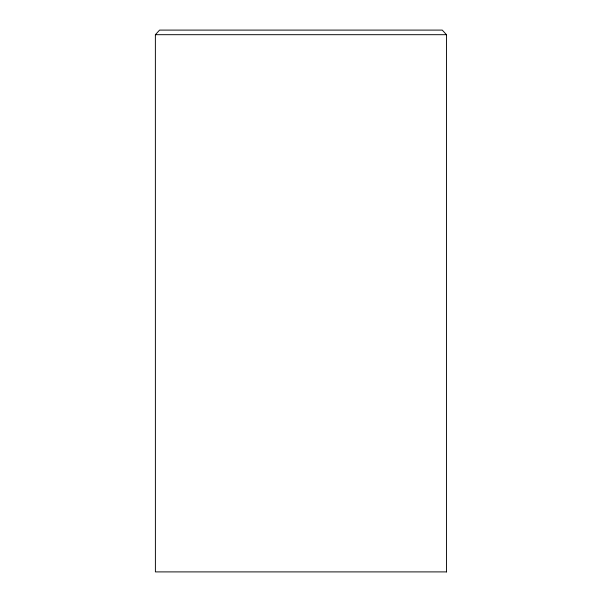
<?xml version="1.0" encoding="UTF-8"?>
<svg xmlns="http://www.w3.org/2000/svg" width="602" height="602" viewBox="0 0 602 602"><rect width="100%" height="100%" fill="white"/><g stroke="black" fill="none" stroke-linecap="round" stroke-linejoin="round"><path stroke-width="0.9" d="M446.624 571.9L155.399 571.9L155.376 34.69L159.583 30.1L442.274 30.1L446.473 34.69L446.488 571.9M155.376 34.69L446.473 34.69"/></g></svg>
